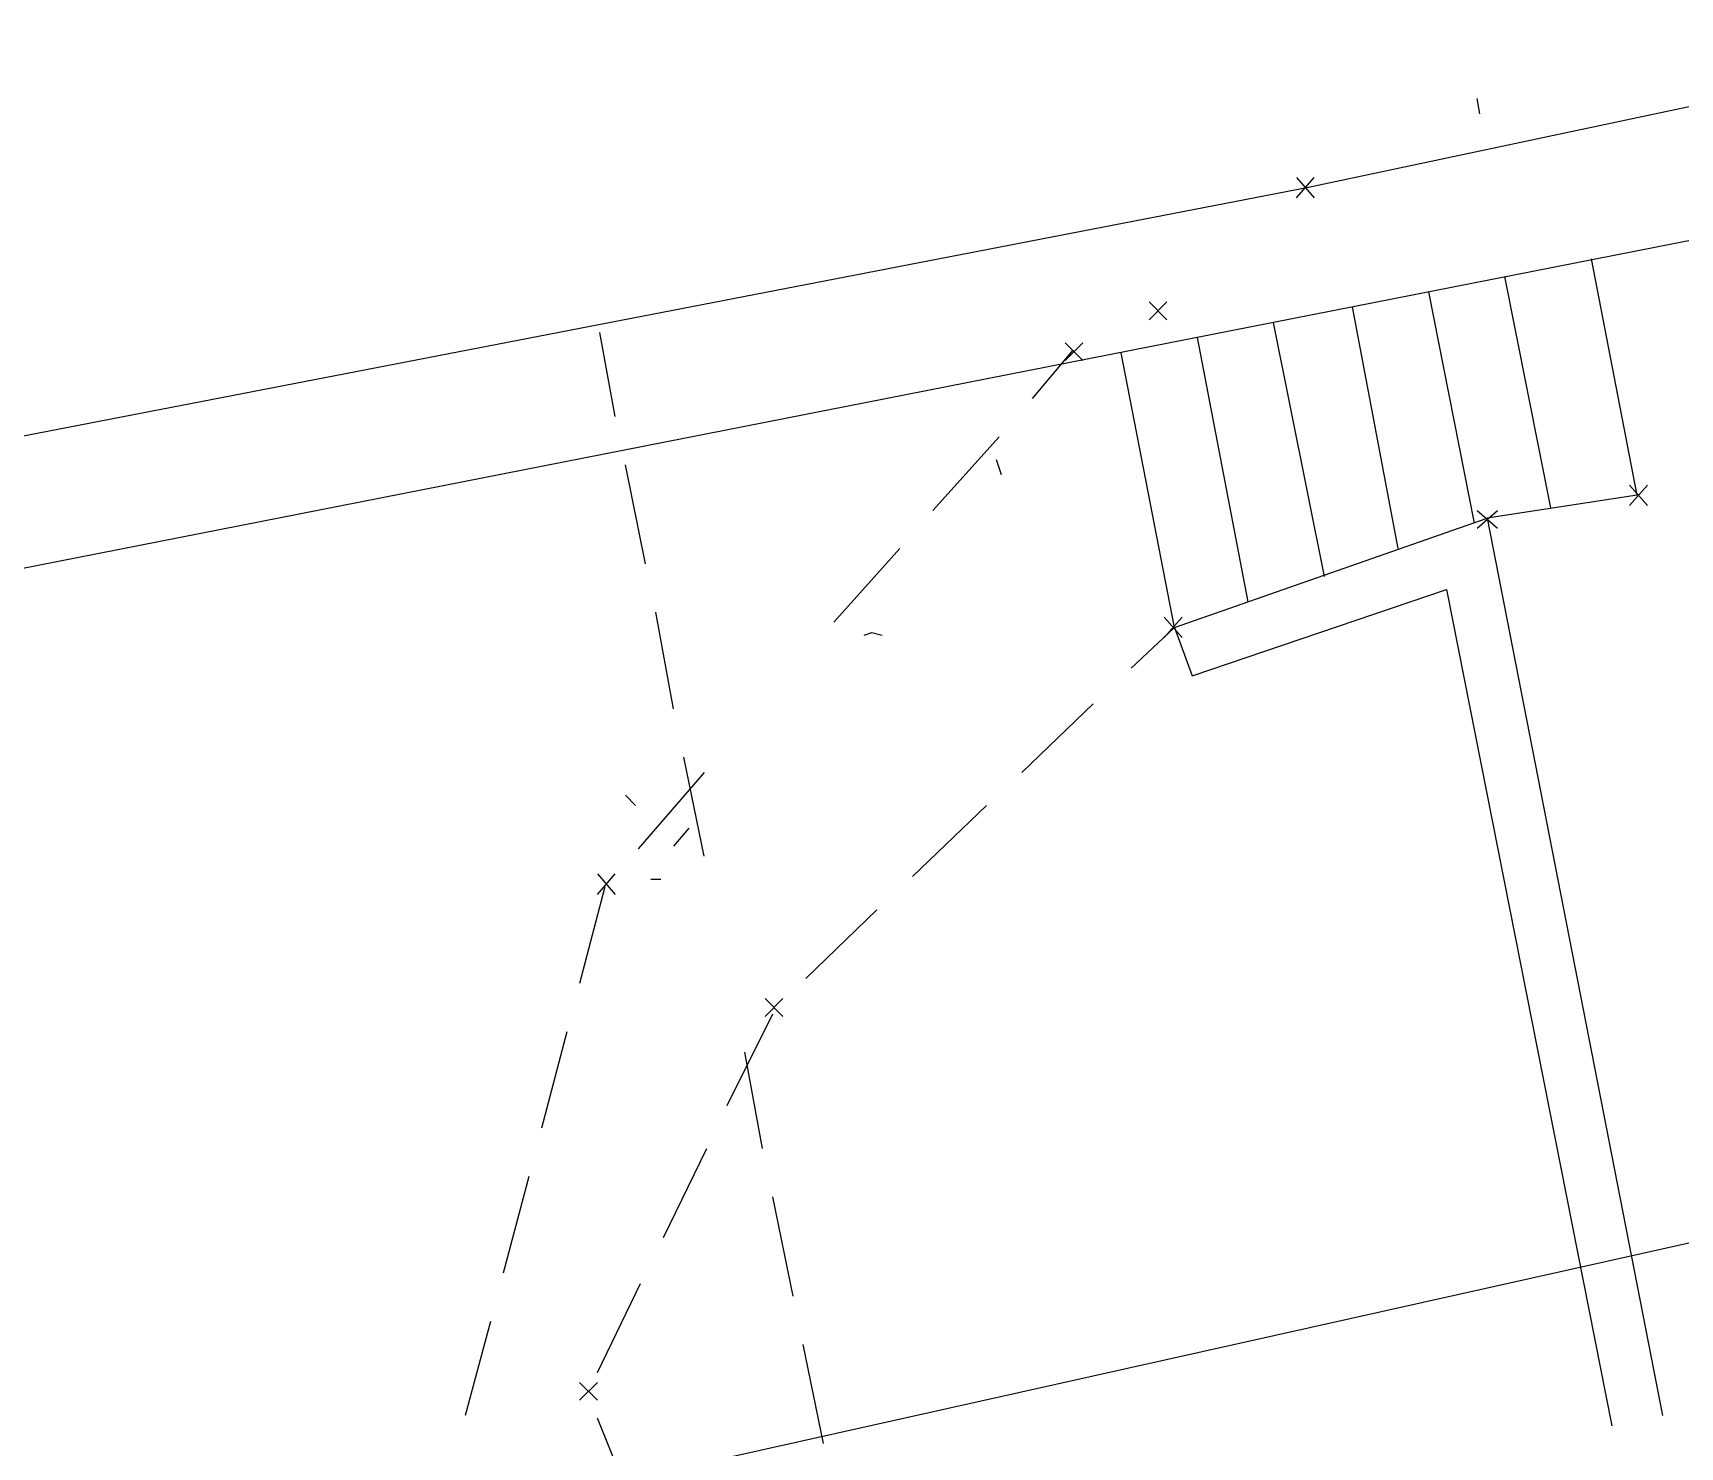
# Model space of a CAD drawing. Extents: x -6935 to 6681, y -4073 to 3778.
# Drawn here: x -846 to -211, y 1484 to 2029 of the extents above; entities that cross this region are included whole.
import ezdxf

# ---------------------------------------------------------------- set-up
doc = ezdxf.new("R2010")
doc.units = 0
doc.header["$MEASUREMENT"] = 0
doc.layers.add('Hidden', color=5, linetype='Continuous')

msp = doc.modelspace()

# ---------------------------------------------------------------- linework, layer by layer
at = {"color": 0}
for p, q in [((717.87, 2196.21), (-354.69, 1969.67)), ((-287.98, 1998.15), (-288.98, 2004.03)), ((-354.69, 1969.67), (-1498.84, 1748.14)), ((-358.63, 1973.62), (-351.75, 1965.79)), ((-358.63, 1965.79), (-351.75, 1973.62)), ((-162.51, 1957.97), (-1489.01, 1697.14)), ((-227.22, 1851.08), (-244.86, 1942.26)), ((-260.57, 1846.2), (-278.22, 1935.38)), ((-415.46, 1925.61), (-408.63, 1918.73)), ((-415.46, 1918.73), (-408.63, 1925.61)), ((-289.98, 1840.32), (-307.63, 1929.5)), ((-319.4, 1830.49), (-337.04, 1923.67)), ((-347.81, 1819.73), (-367.46, 1917.73)), ((-444.87, 1906.97), (-460.58, 1888.32)), ((-447.81, 1909.91), (-440.99, 1903.03)), ((-447.81, 1903.03), (-440.99, 1909.91)), ((-405.69, 1800.08), (-426.28, 1906.03)), ((-377.22, 1809.91), (-396.81, 1911.85)), ((-473.34, 1873.61), (-498.81, 1845.2)), ((-472.34, 1858.91), (-474.28, 1864.79)), ((-230.16, 1855.02), (-223.33, 1847.14)), ((-230.16, 1847.14), (-223.33, 1855.02)), ((-227.22, 1851.08), (-285.1, 1842.26)), ((-405.69, 1800.08), (-285.1, 1842.26)), ((-288.98, 1845.2), (-281.16, 1838.32)), ((-288.98, 1838.32), (-281.16, 1845.2)), ((-285.1, 1842.26), (-217.45, 1496.19)), ((-511.58, 1830.49), (-537.05, 1802.08)), ((-398.81, 1781.49), (-300.75, 1814.79)), ((-300.75, 1814.79), (-237.04, 1492.25)), ((-409.63, 1804.02), (-402.75, 1796.2)), ((-409.63, 1796.2), (-402.75, 1804.02)), ((-525.28, 1797.14), (-522.34, 1798.14)), ((-522.34, 1798.14), (-518.4, 1797.14)), ((-422.34, 1784.43), (-405.69, 1800.08)), ((-405.69, 1800.08), (-398.81, 1781.49)), ((-464.52, 1744.2), (-437.05, 1770.67)), ((-587.05, 1744.2), (-612.52, 1714.78)), ((-613.52, 1731.43), (-617.4, 1735.37)), ((-506.64, 1704.02), (-478.22, 1731.43)), ((-592.93, 1722.67), (-598.81, 1715.78)), ((-628.23, 1705.02), (-621.34, 1697.14)), ((-628.23, 1697.14), (-621.34, 1705.02)), ((-607.64, 1703.08), (-603.7, 1703.08)), ((-625.29, 1700.08), (-635.05, 1662.84)), ((-547.81, 1664.78), (-520.4, 1691.25)), ((-563.52, 1656.96), (-556.7, 1650.08)), ((-563.52, 1650.08), (-556.7, 1656.96)), ((-578.23, 1615.78), (-560.58, 1651.08)), ((-639.99, 1644.19), (-649.82, 1606.96)), ((-602.76, 1564.78), (-586.05, 1599.13)), ((-654.7, 1588.31), (-664.52, 1551.07)), ((-628.23, 1512.84), (-611.58, 1547.13)), ((-669.4, 1532.43), (-679.23, 1496.19)), ((-635.05, 1508.9), (-628.23, 1502.07)), ((-635.05, 1502.07), (-628.23, 1508.9)), ((-613.52, 1458.9), (-628.23, 1495.19))]:
    msp.add_line(p, q, dxfattribs=at)
at = {"color": 240}
for p, q in [((-621.34, 1881.5), (-627.23, 1913.85)), ((-609.64, 1824.61), (-617.4, 1862.85)), ((-598.81, 1768.73), (-605.7, 1805.96)), ((-587.05, 1711.84), (-594.87, 1750.08)), ((-564.52, 1599.13), (-571.4, 1636.37)), ((-552.75, 1542.25), (-560.58, 1580.49)), ((-540.99, 1485.37), (-548.81, 1523.6))]:
    msp.add_line(p, q, dxfattribs=at)
at = {"layer": 'Hidden'}
msp.add_line((-641.68, 1465.87), (-98.06, 1587.24), dxfattribs=at)

doc.saveas('drawing.dxf')
